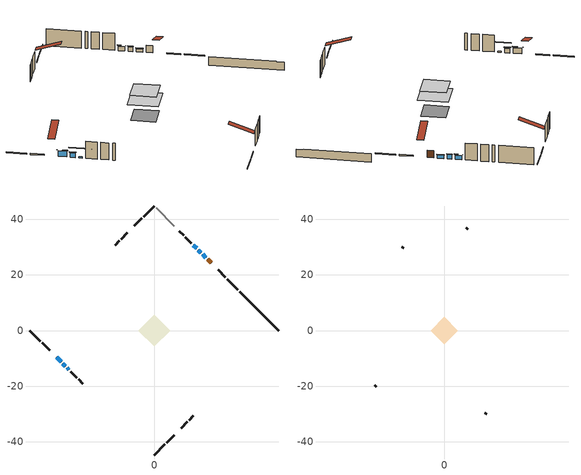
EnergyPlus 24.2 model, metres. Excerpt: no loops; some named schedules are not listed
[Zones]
conditioned space
 floor adiabatic (AdiabaticFloorConstruction): -5.71,0 0,5.71 5.71,0 0,-5.71 z2.9
 floor foundation (Slab1 construction): -4.66,0 0,4.66 4.66,0 0,-4.66 z-1.98
 wall outside (RimJoist1 construction): 0,-44.8 3.84,-40.96 / -44.8,0 -40.96,-3.84 / 0,44.8 -3.84,40.96 / 30.13,14.67 26.29,18.51 z0.46:0.76
 wall outside (RimJoist2 construction): 4.5,-40.3 7.12,-37.67 / -40.3,-4.5 -37.67,-7.12 / -4.5,40.3 -7.12,37.67 / 25.63,19.16 23.01,21.79 z0.46:0.76
 wall outside (AdiabaticWallConstruction 1): 20.44,24.36 19.21,25.58 z0.46:2.49
 wall outside (AdiabaticWallConstruction): 18.56,26.24 17.39,27.41 z0.46:1.35; 16.73,28.06 15.87,28.93 / 15.21,29.58 14.04,30.75 / -32.85,-11.94 -31.99,-12.81 z0.46:1.68; -35.11,-9.69 -33.51,-11.29 z0.46:2.09; -31.33,-13.46 -30.68,-14.11 z0.46:0.77
 wall outside (Wall1 construction): 9.69,-35.11 11.88,-32.91 / -30.03,-14.77 -27.83,-16.96 / -9.69,35.11 -11.88,32.91 / 13.39,31.41 11.19,33.6 z0.46:5.34
 wall outside (Wall2 construction): 12.54,-32.26 14.03,-30.76 / -27.18,-17.62 -25.68,-19.11 / -12.54,32.26 -14.03,30.76 / 10.54,34.26 9.04,35.75 z0.46:5.34
 wall foundation (FoundationWall1 construction): 30.79,14.01,-1.98 30.79,14.01,0.46 43.4,1.4,0.46 43.4,1.4,0.32 44.8,0,0.32 44.8,0,-1.98
 wall adiabatic (Wall4 construction): 7.22,37.58 0.66,44.14 z0.46:5.34
 window (WindowConstruction): 18.56,26.24 17.39,27.41 z0.46:1.35
 window (WindowConstruction 1): 16.73,28.06 15.87,28.93 z0.46:1.68
 window (WindowConstruction 2): -35.11,-9.69 -33.51,-11.29 z0.46:2.08
 window (WindowConstruction 3): 15.21,29.58 14.04,30.75 z0.46:1.68
 window (WindowConstruction 4): -32.85,-11.95 -31.99,-12.81 z0.46:1.68
 window (WindowConstruction 5): -31.33,-13.46 -30.69,-14.11 z0.46:0.76
 door (Door): 20.44,24.36 19.21,25.58 z0.46:2.49
 ceiling adiabatic (AdiabaticFloorConstruction): 0,-5.71 5.71,0 0,5.71 -5.71,0 z2.9
attic - vented
 floor to conditioned space (Floor1 construction Reversed): -4.88,0 0,4.88 4.88,0 0,-4.88 z5.34
 wall outside (Wall3 construction): 14.69,-30.11 15.2,-29.6 / -25.03,-19.77 -24.52,-20.28 / -14.69,30.11 -15.2,29.6 / 8.39,36.41 7.88,36.92 z0.46:5.34
 roof outside (Roof1 construction): 9.03,-35.76,5.34 4.28,-31.01,7.58 3.02,-32.26,7.58 7.78,-37.02,5.34; -35.76,-9.03,5.34 -31.01,-4.28,7.58 -32.26,-3.02,7.58 -37.02,-7.78,5.34; -9.03,35.76,5.34 -4.28,31.01,7.58 -3.02,32.26,7.58 -7.78,37.02,5.34; 21.1,23.7,5.34 16.34,18.94,7.58 17.6,17.69,7.58 22.35,22.45,5.34
shading: 17.28,27.51 18.66,26.13 18.77,26.24 17.39,27.62 z1.5; 15.76,29.03 16.84,27.96 17.05,28.17 15.98,29.24 z1.83; -33.3,-11.5 -35.32,-9.48 -35.42,-9.58 -33.4,-11.61 z2.38; 13.83,30.96 15.42,29.37 15.53,29.48 13.94,31.07 z1.98; -31.78,-13.02 -33.06,-11.73 -33.27,-11.95 -31.99,-13.23 z1.98; -28.85,-15.94 -33.16,-11.63 -33.38,-11.84 -29.06,-16.15 z3.36
[Building]
Building 1: Terrain=Suburbs
[Site:Location]
Ottawa Intl AP_ON: Latitude {deg}=45.32; Longitude {deg}=-75.67; Time Zone {hr}=-5; Elevation {m}=115; Keep Site Location Information=Yes
[Site:GroundTemperature:Shallow]
1.18808, -1.19398, -1.38475, -0.254337, 4.28362, 8.80044, 12.7163, 15.1969, 15.4076, 13.3901, 9.57408, 5.19582
[Site:WaterMainsTemperature]
Calculation Method=Schedule; Temperature Schedule=mains temperature schedule
[Material] Roughness=Rough; Thermal Absorptance=0.9
Name | Thickness {m} | Conductivity {W/m-K} | Density {kg/m3} | Specific Heat {J/kg-K} | Solar Absorptance | Visible Absorptance
asphalt or fiberglass shingles | 0.00635 | 0.162714 | 1121.4 | 1465.45 | 0.4 | 0.4
ceiling loosefill ins | 0.0846667 | 0.0480833 | 16.02 | 1046.75 | 0.7 | 0.7
ceiling stud and cavity | 0.1397 | 0.0900535 | 65.682 | 1177.47 | 0.7 | 0.7
concrete 4.0 in. | 0.1016 | 1.803125 | 2242.8 | 837.4 | 0.7 | 0.7
concrete 8.0 in. | 0.2032 | 1.803125 | 2242.8 | 837.4 | 0.7 | 0.7
door material | 0.04445 | 0.327969 | 512.64 | 1214.23 | 0.7 | 0.7
exterior vertical ins | 0.0563203 | 0.029427 | 32.04 | 1214.23 | 0.7 | 0.7
floor covering | 0.0127 | 0.0433444 | 54.468 | 1339.84 | 0.6 | 0.6
floor rigid ins; wall rigid ins | 0.512978 | 0.029427 | 32.04 | 1214.23 | 0.7 | 0.7
floor stud and cavity | 0.1397 | 1.75129 | 37.0049 | 1207.88 | 0.7 | 0.7
furniture material conditioned space 1 | 0.1524 | 0.115458 | 640.8 | 1214.23 | 0.6 | 0.6
gypsum board | 0.0127 | 0.160291 | 801 | 837.4 | 0.6 | 0.6
gypsum board 1 | 0.0127 | 0.160291 | 801 | 837.4 | 0.7 | 0.7
osb sheathing 0.5 in. | 0.0127 | 0.115458 | 512.64 | 1214.23 | 0.7 | 0.7
osb sheathing 0.5 in. 1 | 0.0127 | 0.115458 | 512.64 | 1214.23 | 0.4 | 0.4
osb sheathing 0.75 in. | 0.01905 | 0.115458 | 512.64 | 1214.23 | 0.7 | 0.7
osb sheathing 2.0 in. | 0.0508 | 0.115458 | 512.64 | 1214.23 | 0.7 | 0.7
rim joist stud and cavity | 0.0508 | 0.0452492 | 125.044 | 1163.47 | 0.6 | 0.6
rim joist stud and cavity 1 | 0.0508 | 0.0297245 | 125.044 | 1163.47 | 0.6 | 0.6
wall stud and cavity | 0.1397 | 0.100302 | 139.0536 | 1170.24 | 0.7 | 0.7
wall stud and cavity 1 | 0.1397 | 0.120393 | 139.0536 | 1170.24 | 0.7 | 0.7
wall stud and cavity 2 | 0.0889 | 6.9971 | 50.32683 | 1063.81 | 0.6 | 0.6
wall stud and cavity 3 | 0.1397 | 0.0897956 | 139.0536 | 1170.24 | 0.7 | 0.7
wall stud and cavity 4 | 0.0889 | 0.380278 | 52.3479 | 1209.89 | 0.7 | 0.7
wall stud and cavity 5 | 0.0889 | 0.391764 | 83.0341 | 1211.67 | 0.7 | 0.7
wood siding | 0.0254 | 0.102417 | 544.68 | 1172.36 | 0.4 | 0.4
wood siding 1 | 0.00254 | 0.102417 | 544.68 | 1172.36 | 0.4 | 0.4
wood siding 2; wood siding 3; wood siding 4 | 0.0254 | 0.102417 | 544.68 | 1172.36 | 0.7 | 0.7
[WindowMaterial:SimpleGlazingSystem]
Name | U-Factor {W/m2-K} | Solar Heat Gain Coefficient
WindowMaterial | 3.28416 | 0.57
WindowMaterial 1 | 3.290401 | 0.56
WindowMaterial 2 | 3.296079 | 0.7
WindowMaterial 3 | 3.28813 | 0.59
WindowMaterial 4 | 4.81665 | 0.58
[Construction]
AdiabaticFloorConstruction: floor stud and cavity, floor rigid ins, osb sheathing 0.75 in., floor covering
AdiabaticWallConstruction: wood siding 3, wall rigid ins, wall stud and cavity 4, gypsum board
AdiabaticWallConstruction 1: wood siding 4, wall rigid ins, wall stud and cavity 4, gypsum board
Door: door material
Floor1 construction Reversed: gypsum board, ceiling stud and cavity, ceiling loosefill ins
FoundationWall1 construction: concrete 8.0 in., gypsum board 1
furniture construction conditioned space 1: furniture material conditioned space 1
PartitionWallConstruction: gypsum board, wall stud and cavity 5, gypsum board
RimJoist1 construction: wood siding 2, osb sheathing 2.0 in., rim joist stud and cavity
RimJoist2 construction: wood siding 2, osb sheathing 2.0 in., rim joist stud and cavity 1
Roof1 construction: asphalt or fiberglass shingles
Slab1 construction: concrete 4.0 in.
Wall1 construction: wood siding, osb sheathing 0.5 in., wall stud and cavity, gypsum board
Wall2 construction: wood siding, osb sheathing 0.5 in., wall stud and cavity 1, gypsum board
Wall3 construction: wood siding 1, wall stud and cavity 2
Wall4 construction: osb sheathing 0.5 in. 1, wall stud and cavity 3, gypsum board
WindowConstruction: WindowMaterial
WindowConstruction 1; WindowConstruction 4: WindowMaterial 1
WindowConstruction 2: WindowMaterial 2
WindowConstruction 3: WindowMaterial 3
WindowConstruction 5: WindowMaterial 4
[Zone] Multiplier=1; Part of Total Floor Area=Yes
Name | Volume {m3}
attic - vented | 17.3412
conditioned space | 376.5
[Space]
Name | Zone | Volume {m3}
attic - vented 1 | attic - vented | 17.3412
conditioned space 1 | conditioned space | 376.5
[ZoneInfiltration:EffectiveLeakageArea]
infil attic - vented 1: Zone or Space=attic - vented 1; Schedule=Always On Discrete; Effective Air Leakage Area {cm2}=2006.74; Stack Coefficient=0.000494986; Wind Coefficient=1.5032e-05
[ZoneMixing]
whole house fan mix: Zone or Space=attic - vented; Schedule=Always On Continuous; Design Flow Rate Calculation Method=Flow/Zone; Design Flow Rate {m3/s}=0; Source Zone or Space=conditioned space
[SurfaceProperty:ExposedFoundationPerimeter]
Slab1: Exposed Perimeter Calculation Method=TotalExposedPerimeter; Total Exposed Perimeter {m}=19.812
[InternalMass] Zone or ZoneList=conditioned space; Space or SpaceList=conditioned space 1
Name | Construction | Surface Area {m2}
furniture mass conditioned space 1 | furniture construction conditioned space 1 | 43.4161
partition wall mass | PartitionWallConstruction | 108.54
[Lights]
interior lighting: Zone or ZoneList or Space or SpaceList=conditioned space 1; Schedule=interior lighting schedule; Design Level Calculation Method=LightingLevel; Lighting Level {W}=343.2; Return Air Fraction=0; Fraction Radiant=0.6; Fraction Visible=0.2; Fraction Replaceable=1
[People]
occupants: Zone or ZoneList or Space or SpaceList=conditioned space 1; Number of People Schedule=occupants schedule; Number of People Calculation Method=People; Number of People=3; Fraction Radiant=0.314171; Sensible Heat Fraction=0.56303; Activity Level Schedule=occupants activity schedule; Carbon Dioxide Generation Rate {m3/s-W}=0; Enable ASHRAE 55 Comfort Warnings=No; Mean Radiant Temperature Calculation Type=EnclosureAveraged
[ElectricEquipment] Zone or ZoneList or Space or SpaceList=conditioned space 1; Design Level Calculation Method=EquipmentLevel
Name | Schedule | Design Level {W} | Fraction Latent | Fraction Radiant | Fraction Lost
clothes dryer | clothes dryer schedule | 140.772 | 0.015 | 0.081 | 0.85
clothes washer | clothes washer schedule | 32.1985 | 0.03 | 0.162 | 0.7
cooking range | cooking range schedule | 208.969 | 0.08 | 0.432 | 0.2
dishwasher | dishwasher schedule | 66.8632 | 0.3 | 0.18 | 0.4
fridge | fridge schedule | 72.9452 | 0 | 0.6 | 0
mech vent bath fan 0 | mech vent bath fan 0 schedule | 50.2 | 0 | 0 | 1
mech vent house fan | mech vent house fan schedule | 0 | 0 | 0 | 1
mech vent house fan cfis | mech vent house fan cfis schedule | 0 | 0 | 0 | 0
mech vent range fan 0 | mech vent range fan 0 schedule | 57 | 0 | 0 | 1
misc plug loads | misc plug loads schedule | 494.7 | 0.045 | 0.513 | 0.1
whole house fan | Always On Discrete | 0 | 0 | 0 | 1
[OtherEquipment] Zone or ZoneList or Space or SpaceList=conditioned space 1; Design Level Calculation Method=EquipmentLevel
Name | Fuel Type | Schedule | Design Level {W} | Fraction Latent | Fraction Radiant | Fraction Lost
clothes dryer 1 | Electricity | clothes dryer schedule | 0 | 0.015 | 0.081 | 0.85
cooking range 1 | Electricity | cooking range schedule | 0 | 0.08 | 0.432 | 0.2
general water use latent | None | general water use schedule | 59.3978 | 1 | 0 | 0
general water use sensible | None | general water use schedule | -58.539 | 0 | 0.6 | 0
mech vent house fan latent load | None | Always On Discrete | 0 | 1 | 0 | 0
mech vent house fan sensible load | None | Always On Discrete | 0 | 0 | 0 | 0
water heater energy adjustment1 | NaturalGas | Always On Discrete | 0.01 | 0 | 0 | 1
[ZoneInfiltration:DesignFlowRate] Zone or ZoneList or Space or SpaceList=conditioned space 1; Schedule=Always On Discrete; Design Flow Rate Calculation Method=Flow/Zone; Design Flow Rate {m3/s}=0
infil flow; natural vent flow; whole house fan flow
[AvailabilityManager:Scheduled]
furnace airloop Availability Manager: Schedule=Always On Discrete
[Foundation:Kiva]
Foundation Kiva 1: Initial Indoor Air Temperature {C}=18; Wall Height Above Grade {m}=0.459974; Wall Depth Below Slab {m}=0.2032; Custom Block Material Name 1=exterior vertical ins; Custom Block Depth 1 {m}=2.43998; Custom Block X Position 1 {m}=0.2159; Custom Block Z Position 1 {m}=0
[Foundation:Kiva:Settings]
Soil Conductivity {W/m-K}=0.849921; Soil Density {kg/m3}=1842.3; Soil Specific Heat {J/kg-K}=418.7; Ground Solar Absorptivity=0.9; Ground Thermal Absorptivity=0.9; Ground Surface Roughness {m}=0.03; Far-Field Width {m}=40; Deep-Ground Boundary Condition=ZeroFlux; Deep-Ground Depth {m}=40; Minimum Cell Dimension {m}=0.2; Maximum Cell Growth Coefficient=3; Simulation Timestep=Timestep
[Exterior:Lights]
exterior lighting: Schedule=exterior lighting schedule; Design Level {W}=75.6
[EnergyManagementSystem:GlobalVariable]
furnace_airloop_Fan_RTF
infil_program_Qfan
infil_program_Qinf
natural_vent_program_Qnv
natural_vent_program_Qwhf
[EnergyManagementSystem:Sensor]
Name | Output:Variable or Output:Meter Index Key | Output:Variable or Output:Meter
airflow_gain | infil flow | Infiltration Sensible Heat Gain Energy
airflow_gain_1 | natural vent flow | Infiltration Sensible Heat Gain Energy
airflow_gain_2 | whole house fan flow | Infiltration Sensible Heat Gain Energy
airflow_loss | infil flow | Infiltration Sensible Heat Loss Energy
airflow_loss_1 | natural vent flow | Infiltration Sensible Heat Loss Energy
airflow_loss_2 | whole house fan flow | Infiltration Sensible Heat Loss Energy
clg_load_cond |  | Cooling:EnergyTransfer:Zone:CONDITIONED SPACE
clg_sp_s; clg_sp_s_1 | cooling setpoint | Schedule Value
clothes_dryer_exhaust_0_sch_s | clothes dryer exhaust 0 schedule | Schedule Value
cool_season | cooling season schedule | Schedule Value
htg_load_cond |  | Heating:EnergyTransfer:Zone:CONDITIONED SPACE
htg_sp_s; htg_sp_s_1 | heating setpoint | Schedule Value
ig_ee_conv | clothes dryer | Electric Equipment Convective Heating Energy
ig_ee_conv_2 | cooking range | Electric Equipment Convective Heating Energy
ig_ee_conv_4 | fridge | Electric Equipment Convective Heating Energy
ig_ee_conv_5 | misc plug loads | Electric Equipment Convective Heating Energy
ig_ee_conv_6 | whole house fan | Electric Equipment Convective Heating Energy
ig_ee_rad | clothes dryer | Electric Equipment Radiant Heating Energy
ig_ee_rad_2 | cooking range | Electric Equipment Radiant Heating Energy
ig_ee_rad_4 | fridge | Electric Equipment Radiant Heating Energy
ig_ee_rad_5 | misc plug loads | Electric Equipment Radiant Heating Energy
ig_ee_rad_6 | whole house fan | Electric Equipment Radiant Heating Energy
ig_lgt_conv | interior lighting | Lights Convective Heating Energy
ig_lgt_rad | interior lighting | Lights Radiant Heating Energy
ig_lgt_vis | interior lighting | Lights Visible Radiation Heating Energy
ig_oe_conv | clothes dryer 1 | Other Equipment Convective Heating Energy
ig_oe_conv_1 | cooking range 1 | Other Equipment Convective Heating Energy
ig_oe_conv_2 | general water use latent | Other Equipment Convective Heating Energy
ig_oe_conv_3 | general water use sensible | Other Equipment Convective Heating Energy
ig_oe_conv_4 | water heater energy adjustment1 | Other Equipment Convective Heating Energy
ig_oe_rad | clothes dryer 1 | Other Equipment Radiant Heating Energy
ig_oe_rad_1 | cooking range 1 | Other Equipment Radiant Heating Energy
ig_oe_rad_2 | general water use latent | Other Equipment Radiant Heating Energy
ig_oe_rad_3 | general water use sensible | Other Equipment Radiant Heating Energy
ig_oe_rad_4 | water heater energy adjustment1 | Other Equipment Radiant Heating Energy
ig_ppl_conv | occupants | People Convective Heating Energy
ig_ppl_rad | occupants | People Radiant Heating Energy
im_conv | furniture mass conditioned space 1 | Surface Inside Face Convection Heat Gain Energy
im_conv_1 | partition wall mass | Surface Inside Face Convection Heat Gain Energy
im_ig | furniture mass conditioned space 1 | Surface Inside Face Internal Gains Radiation Heat Gain Energy
im_ig_1 | partition wall mass | Surface Inside Face Internal Gains Radiation Heat Gain Energy
im_lgt | furniture mass conditioned space 1 | Surface Inside Face Lights Radiation Heat Gain Energy
im_lgt_1 | partition wall mass | Surface Inside Face Lights Radiation Heat Gain Energy
im_sol | furniture mass conditioned space 1 | Surface Inside Face Solar Radiation Heat Gain Energy
im_sol_1 | partition wall mass | Surface Inside Face Solar Radiation Heat Gain Energy
im_surf | furniture mass conditioned space 1 | Surface Inside Face Net Surface Thermal Radiation Heat Gain Energy
im_surf_1 | partition wall mass | Surface Inside Face Net Surface Thermal Radiation Heat Gain Energy
mech_vent_bath_fan_0_sch_s | mech vent bath fan 0 schedule | Schedule Value
mech_vent_range_fan_0_sch_s | mech vent range fan 0 schedule | Schedule Value
mv_conv | mech vent bath fan 0 | Electric Equipment Convective Heating Energy
mv_conv_1 | mech vent house fan | Electric Equipment Convective Heating Energy
mv_conv_2 | mech vent house fan cfis | Electric Equipment Convective Heating Energy
mv_conv_3 | mech vent range fan 0 | Electric Equipment Convective Heating Energy
mv_conv_4 | mech vent house fan latent load | Other Equipment Convective Heating Energy
mv_conv_5 | mech vent house fan sensible load | Other Equipment Convective Heating Energy
mv_rad | mech vent bath fan 0 | Electric Equipment Radiant Heating Energy
mv_rad_1 | mech vent house fan | Electric Equipment Radiant Heating Energy
mv_rad_2 | mech vent house fan cfis | Electric Equipment Radiant Heating Energy
mv_rad_3 | mech vent range fan 0 | Electric Equipment Radiant Heating Energy
mv_rad_4 | mech vent house fan latent load | Other Equipment Radiant Heating Energy
mv_rad_5 | mech vent house fan sensible load | Other Equipment Radiant Heating Energy
natural_vent_s | natural vent schedule | Schedule Value
out_pb_s |  | Site Outdoor Air Barometric Pressure
out_wt_s |  | Site Outdoor Air Humidity Ratio
site_vw_s |  | Site Wind Speed
ss_back_out | Window1 | Surface Window Shortwave from Zone Back Out Window Heat Transfer Rate
ss_back_out_1 | Window2 | Surface Window Shortwave from Zone Back Out Window Heat Transfer Rate
ss_back_out_2 | Window3 | Surface Window Shortwave from Zone Back Out Window Heat Transfer Rate
ss_back_out_3 | Window4 | Surface Window Shortwave from Zone Back Out Window Heat Transfer Rate
ss_back_out_4 | Window5 | Surface Window Shortwave from Zone Back Out Window Heat Transfer Rate
ss_back_out_5 | Window6 | Surface Window Shortwave from Zone Back Out Window Heat Transfer Rate
ss_conv | Door1 | Surface Inside Face Convection Heat Gain Energy
ss_conv_1 | Window1 | Surface Inside Face Convection Heat Gain Energy
ss_conv_2 | Window2 | Surface Inside Face Convection Heat Gain Energy
ss_conv_3 | Window3 | Surface Inside Face Convection Heat Gain Energy
ss_conv_4 | Window4 | Surface Inside Face Convection Heat Gain Energy
ss_conv_5 | Window5 | Surface Inside Face Convection Heat Gain Energy
ss_conv_6 | Window6 | Surface Inside Face Convection Heat Gain Energy
ss_ig | Door1 | Surface Inside Face Internal Gains Radiation Heat Gain Energy
ss_ig_1 | Window1 | Surface Inside Face Internal Gains Radiation Heat Gain Energy
ss_ig_2 | Window2 | Surface Inside Face Internal Gains Radiation Heat Gain Energy
ss_ig_3 | Window3 | Surface Inside Face Internal Gains Radiation Heat Gain Energy
ss_ig_4 | Window4 | Surface Inside Face Internal Gains Radiation Heat Gain Energy
ss_ig_5 | Window5 | Surface Inside Face Internal Gains Radiation Heat Gain Energy
ss_ig_6 | Window6 | Surface Inside Face Internal Gains Radiation Heat Gain Energy
ss_lgt | Door1 | Surface Inside Face Lights Radiation Heat Gain Energy
ss_sol | Door1 | Surface Inside Face Solar Radiation Heat Gain Energy
ss_surf | Door1 | Surface Inside Face Net Surface Thermal Radiation Heat Gain Energy
ss_surf_1 | Window1 | Surface Inside Face Net Surface Thermal Radiation Heat Gain Energy
ss_surf_2 | Window2 | Surface Inside Face Net Surface Thermal Radiation Heat Gain Energy
ss_surf_3 | Window3 | Surface Inside Face Net Surface Thermal Radiation Heat Gain Energy
ss_surf_4 | Window4 | Surface Inside Face Net Surface Thermal Radiation Heat Gain Energy
ss_surf_5 | Window5 | Surface Inside Face Net Surface Thermal Radiation Heat Gain Energy
ss_surf_6 | Window6 | Surface Inside Face Net Surface Thermal Radiation Heat Gain Energy
ss_trans_in | Window1 | Surface Window Transmitted Solar Radiation Rate
ss_trans_in_1 | Window2 | Surface Window Transmitted Solar Radiation Rate
ss_trans_in_2 | Window3 | Surface Window Transmitted Solar Radiation Rate
ss_trans_in_3 | Window4 | Surface Window Transmitted Solar Radiation Rate
ss_trans_in_4 | Window5 | Surface Window Transmitted Solar Radiation Rate
ss_trans_in_5 | Window6 | Surface Window Transmitted Solar Radiation Rate
ss_trans_out | Window1 | Surface Inside Face Initial Transmitted Diffuse Transmitted Out Window Solar Radiation Rate
ss_trans_out_1 | Window2 | Surface Inside Face Initial Transmitted Diffuse Transmitted Out Window Solar Radiation Rate
ss_trans_out_2 | Window3 | Surface Inside Face Initial Transmitted Diffuse Transmitted Out Window Solar Radiation Rate
ss_trans_out_3 | Window4 | Surface Inside Face Initial Transmitted Diffuse Transmitted Out Window Solar Radiation Rate
ss_trans_out_4 | Window5 | Surface Inside Face Initial Transmitted Diffuse Transmitted Out Window Solar Radiation Rate
ss_trans_out_5 | Window6 | Surface Inside Face Initial Transmitted Diffuse Transmitted Out Window Solar Radiation Rate
s_conv | Floor1 | Surface Inside Face Convection Heat Gain Energy
s_conv_1 | FoundationWall1 | Surface Inside Face Convection Heat Gain Energy
s_conv_10 | RimJoist2:315 | Surface Inside Face Convection Heat Gain Energy
s_conv_11 | RimJoist2:45 | Surface Inside Face Convection Heat Gain Energy
s_conv_12 | Slab1 | Surface Inside Face Convection Heat Gain Energy
s_conv_13 | Wall1:135 | Surface Inside Face Convection Heat Gain Energy
s_conv_14 | Wall1:225 | Surface Inside Face Convection Heat Gain Energy
s_conv_15 | Wall1:315 | Surface Inside Face Convection Heat Gain Energy
s_conv_16 | Wall1:45 | Surface Inside Face Convection Heat Gain Energy
s_conv_17 | Wall2:135 | Surface Inside Face Convection Heat Gain Energy
s_conv_18 | Wall2:225 | Surface Inside Face Convection Heat Gain Energy
s_conv_19 | Wall2:315 | Surface Inside Face Convection Heat Gain Energy
s_conv_2 | inferred conditioned ceiling | Surface Inside Face Convection Heat Gain Energy
s_conv_20 | Wall2:45 | Surface Inside Face Convection Heat Gain Energy
s_conv_21 | Wall4 | Surface Inside Face Convection Heat Gain Energy
s_conv_3 | inferred conditioned floor | Surface Inside Face Convection Heat Gain Energy
s_conv_4 | RimJoist1:135 | Surface Inside Face Convection Heat Gain Energy
s_conv_5 | RimJoist1:225 | Surface Inside Face Convection Heat Gain Energy
s_conv_6 | RimJoist1:315 | Surface Inside Face Convection Heat Gain Energy
s_conv_7 | RimJoist1:45 | Surface Inside Face Convection Heat Gain Energy
s_conv_8 | RimJoist2:135 | Surface Inside Face Convection Heat Gain Energy
s_conv_9 | RimJoist2:225 | Surface Inside Face Convection Heat Gain Energy
s_ig | Floor1 | Surface Inside Face Internal Gains Radiation Heat Gain Energy
s_ig_1 | FoundationWall1 | Surface Inside Face Internal Gains Radiation Heat Gain Energy
s_ig_10 | RimJoist2:315 | Surface Inside Face Internal Gains Radiation Heat Gain Energy
s_ig_11 | RimJoist2:45 | Surface Inside Face Internal Gains Radiation Heat Gain Energy
s_ig_12 | Slab1 | Surface Inside Face Internal Gains Radiation Heat Gain Energy
s_ig_13 | Wall1:135 | Surface Inside Face Internal Gains Radiation Heat Gain Energy
s_ig_14 | Wall1:225 | Surface Inside Face Internal Gains Radiation Heat Gain Energy
s_ig_15 | Wall1:315 | Surface Inside Face Internal Gains Radiation Heat Gain Energy
s_ig_16 | Wall1:45 | Surface Inside Face Internal Gains Radiation Heat Gain Energy
s_ig_17 | Wall2:135 | Surface Inside Face Internal Gains Radiation Heat Gain Energy
s_ig_18 | Wall2:225 | Surface Inside Face Internal Gains Radiation Heat Gain Energy
s_ig_19 | Wall2:315 | Surface Inside Face Internal Gains Radiation Heat Gain Energy
s_ig_2 | inferred conditioned ceiling | Surface Inside Face Internal Gains Radiation Heat Gain Energy
s_ig_20 | Wall2:45 | Surface Inside Face Internal Gains Radiation Heat Gain Energy
s_ig_21 | Wall4 | Surface Inside Face Internal Gains Radiation Heat Gain Energy
s_ig_3 | inferred conditioned floor | Surface Inside Face Internal Gains Radiation Heat Gain Energy
s_ig_4 | RimJoist1:135 | Surface Inside Face Internal Gains Radiation Heat Gain Energy
s_ig_5 | RimJoist1:225 | Surface Inside Face Internal Gains Radiation Heat Gain Energy
s_ig_6 | RimJoist1:315 | Surface Inside Face Internal Gains Radiation Heat Gain Energy
s_ig_7 | RimJoist1:45 | Surface Inside Face Internal Gains Radiation Heat Gain Energy
s_ig_8 | RimJoist2:135 | Surface Inside Face Internal Gains Radiation Heat Gain Energy
s_ig_9 | RimJoist2:225 | Surface Inside Face Internal Gains Radiation Heat Gain Energy
s_lgt | Floor1 | Surface Inside Face Lights Radiation Heat Gain Energy
s_lgt_1 | FoundationWall1 | Surface Inside Face Lights Radiation Heat Gain Energy
s_lgt_10 | RimJoist2:315 | Surface Inside Face Lights Radiation Heat Gain Energy
s_lgt_11 | RimJoist2:45 | Surface Inside Face Lights Radiation Heat Gain Energy
s_lgt_12 | Slab1 | Surface Inside Face Lights Radiation Heat Gain Energy
s_lgt_13 | Wall1:135 | Surface Inside Face Lights Radiation Heat Gain Energy
s_lgt_14 | Wall1:225 | Surface Inside Face Lights Radiation Heat Gain Energy
s_lgt_15 | Wall1:315 | Surface Inside Face Lights Radiation Heat Gain Energy
s_lgt_16 | Wall1:45 | Surface Inside Face Lights Radiation Heat Gain Energy
s_lgt_17 | Wall2:135 | Surface Inside Face Lights Radiation Heat Gain Energy
s_lgt_18 | Wall2:225 | Surface Inside Face Lights Radiation Heat Gain Energy
s_lgt_19 | Wall2:315 | Surface Inside Face Lights Radiation Heat Gain Energy
s_lgt_2 | inferred conditioned ceiling | Surface Inside Face Lights Radiation Heat Gain Energy
s_lgt_20 | Wall2:45 | Surface Inside Face Lights Radiation Heat Gain Energy
s_lgt_21 | Wall4 | Surface Inside Face Lights Radiation Heat Gain Energy
s_lgt_3 | inferred conditioned floor | Surface Inside Face Lights Radiation Heat Gain Energy
s_lgt_4 | RimJoist1:135 | Surface Inside Face Lights Radiation Heat Gain Energy
s_lgt_5 | RimJoist1:225 | Surface Inside Face Lights Radiation Heat Gain Energy
s_lgt_6 | RimJoist1:315 | Surface Inside Face Lights Radiation Heat Gain Energy
s_lgt_7 | RimJoist1:45 | Surface Inside Face Lights Radiation Heat Gain Energy
s_lgt_8 | RimJoist2:135 | Surface Inside Face Lights Radiation Heat Gain Energy
s_lgt_9 | RimJoist2:225 | Surface Inside Face Lights Radiation Heat Gain Energy
s_sol | Floor1 | Surface Inside Face Solar Radiation Heat Gain Energy
